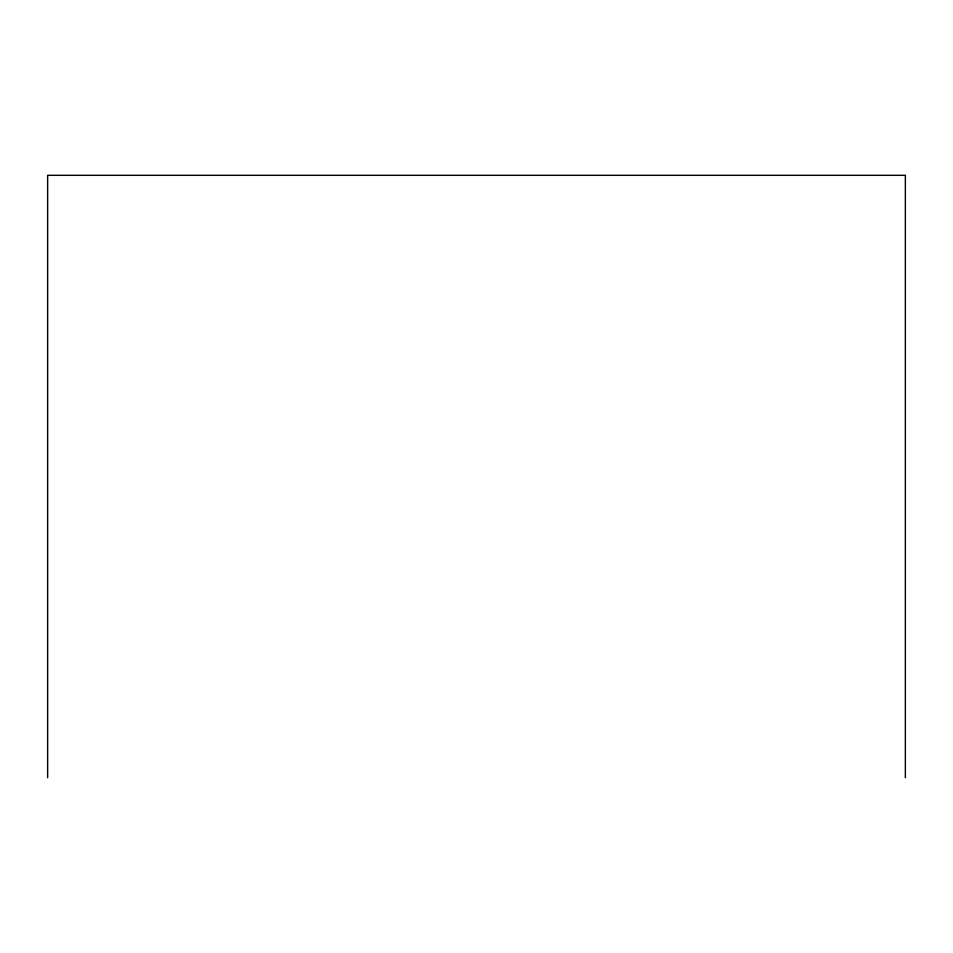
<?xml version="1.0" encoding="UTF-8"?>
<svg xmlns="http://www.w3.org/2000/svg" width="953" height="953" viewBox="0 0 953 953"><rect width="100%" height="100%" fill="white"/><g stroke="black" fill="none" stroke-linecap="round" stroke-linejoin="round"><path stroke-width="1.43" d="M905.35 777.696L905.35 175.304L47.65 175.304L47.65 777.696"/></g></svg>
